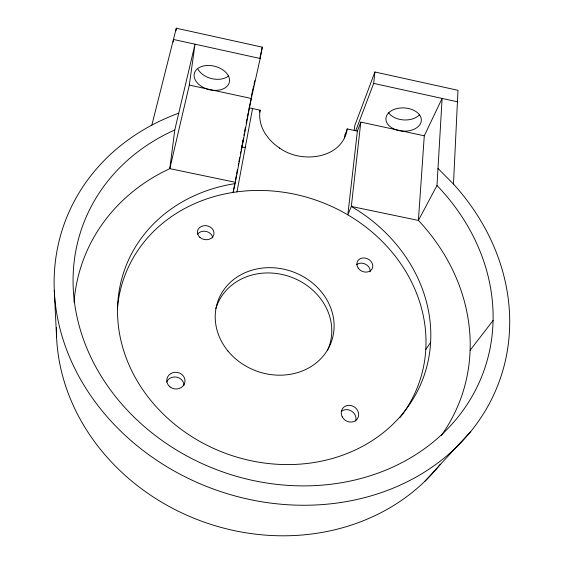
<?xml version="1.0" encoding="UTF-8"?>
<svg xmlns="http://www.w3.org/2000/svg" width="564" height="564" viewBox="0 0 564 564"><rect width="100%" height="100%" fill="white"/><g stroke="black" fill="none" stroke-linecap="round" stroke-linejoin="round"><path stroke-width="0.85" d="M178.739 113.188A231.339 198.986 20 0 0 88.026 391.627A231.339 198.986 20 0 0 417.12 476.495A231.339 198.986 20 0 0 453.47 184.04L457.996 90.318L374.898 71.995L354.791 125.603L354.199 130.686M74.053 302.184A201.045 176.292 20 0 1 169.806 168.65L189.307 85.093L195.024 44.196L174.769 129.988A213.312 183.286 20 0 0 111.023 390.697A213.312 183.286 20 0 0 415.097 455.063A213.312 183.286 20 0 0 436.987 185.493L442.113 98.425L424.276 135.804L418.41 220.425A201.045 176.292 20 0 1 441.267 435.563M355.736 130.742L373.678 83.409L374.898 71.995M173.155 42.06L173.451 39.459L260.18 58.494L248.463 111.256M424.276 135.804L360.812 122.106L351.33 206.452A158.837 138.991 20 0 1 385.205 431.136A158.837 138.991 20 0 1 138.222 382.625A158.837 138.991 20 0 1 235.117 183.624L251.22 98.453L189.307 85.093M175.989 30.816L176.292 28.2L262.309 47.172L260.18 58.494M360.812 122.106L357.386 131.102L347.826 214.849L351.33 206.452L418.41 220.425L436.987 185.493M174.769 129.988L169.806 168.65L235.371 182.306M357.386 131.102L347.255 128.923C342.616 159.21 300.831 163.969 279.525 147.958A44.746 34.58 17.5 0 1 268.753 138.476L265.299 133.767A46.953 36.258 17.6 0 1 260.173 110.199L249.119 107.823M117.418 308.727A156.595 137.679 20 0 1 233.108 192.416L236.986 191.859L252.545 108.563M234.652 184.245L233.108 192.416L235.117 183.624M235.463 179.951L236.281 175.665M236.605 173.952L237.416 169.665M238.227 165.372L238.551 163.659M238.875 161.946L239.686 157.652M240.497 153.366L240.821 151.653M241.145 149.932L241.47 148.219M245.319 147.239L241.632 147.366L241.956 145.646M242.774 141.345L243.098 139.625M243.909 135.325L244.233 133.612M244.564 131.891L245.375 127.591M246.186 123.29L247.004 118.997M247.328 117.277L248.139 112.976M251.354 96.12L253.659 85.813M254.047 84.099L254.815 80.659M259.814 58.332L262.309 47.172M241.632 147.366L243.697 138.25M259.687 112.109L260.145 110.192M151.843 125.137L176.292 28.2M279.42 148.325L279.525 147.958M345.097 134.817L347.255 128.923M425.792 349.511L430.614 342.447M470.108 350.258L493.091 320.479M424.798 481.374L470.757 431.495M373.678 83.409L457.439 101.795M437.988 168.467L453.47 184.04M54.292 290.664L56.569 337.124M440.385 464.172A212.903 188.298 20 0 1 203.851 522.01A212.903 188.298 20 0 1 56.4 327.613M236.986 191.859A156.595 137.679 20 0 1 398.642 260.695A156.595 137.679 20 0 1 400.109 417.445M215.871 308.649A59.713 52.515 20 0 1 291.313 277.171A59.713 52.515 20 0 1 327.557 350.244M341.234 411.494A8.939 8.023 34.7 0 1 351.732 411.198A8.939 8.023 34.7 0 1 355.708 420.984M166.563 382.075A9.038 8.298 7.2 0 1 176.624 377.112A9.038 8.298 7.2 0 1 184.005 385.381M197.597 234.159A8.277 6.972 11.6 0 1 206.389 231.487A8.277 6.972 11.6 0 1 212.79 237.902M356.681 264.629A8.15 6.789 25.2 0 1 365.641 264.276A8.15 6.789 25.2 0 1 370.245 271.792M395.061 129.438A17.738 11.618 3.1 0 1 392.269 110.248A17.738 11.618 3.1 0 1 420.42 116.325A17.738 11.618 3.1 0 1 402.816 131.109A17.329 11.343 3.1 0 1 395.019 129.487M205.923 88.611A18.055 11.999 14.4 0 1 198.394 68.082A18.055 11.999 14.4 0 1 227.503 74.37A18.055 11.999 14.4 0 1 213.939 90.339M213.946 90.409A17.646 11.717 14.4 0 1 205.895 88.668M344.935 134.782A45.945 35.645 17.3 0 1 344.421 137.877M228.667 75.844A17.879 12.048 14.6 0 1 212.275 78.748A17.879 12.048 14.6 0 1 197.971 69.175M419.299 115.056A17.562 11.668 2.9 0 1 403.246 119.906A17.562 11.668 2.9 0 1 388.561 112.652M227.948 350.991A60.27 52.84 20 0 0 329.862 345.528A60.27 52.84 20 0 0 266.173 267.759A60.27 52.84 20 0 0 227.948 350.991M342.2 416.796A9.024 8.079 34.4 0 0 357.315 418.925A9.024 8.079 34.4 0 0 350.329 405.41A9.024 8.079 34.4 0 0 342.2 416.796M170.018 386.918A9.13 8.361 7.4 0 0 184.865 382.307A9.13 8.361 7.4 0 0 172.803 372.698A9.13 8.361 7.4 0 0 170.018 386.918M199.903 237.366A8.354 7.008 11.7 0 0 213.756 234.934A8.354 7.008 11.7 0 0 203.505 225.762A8.354 7.008 11.7 0 0 199.903 237.366M358.189 268.09A8.227 6.824 25.2 0 0 372 269.063A8.227 6.824 25.2 0 0 364.33 257.967A8.227 6.824 25.2 0 0 358.189 268.09"/></g></svg>
